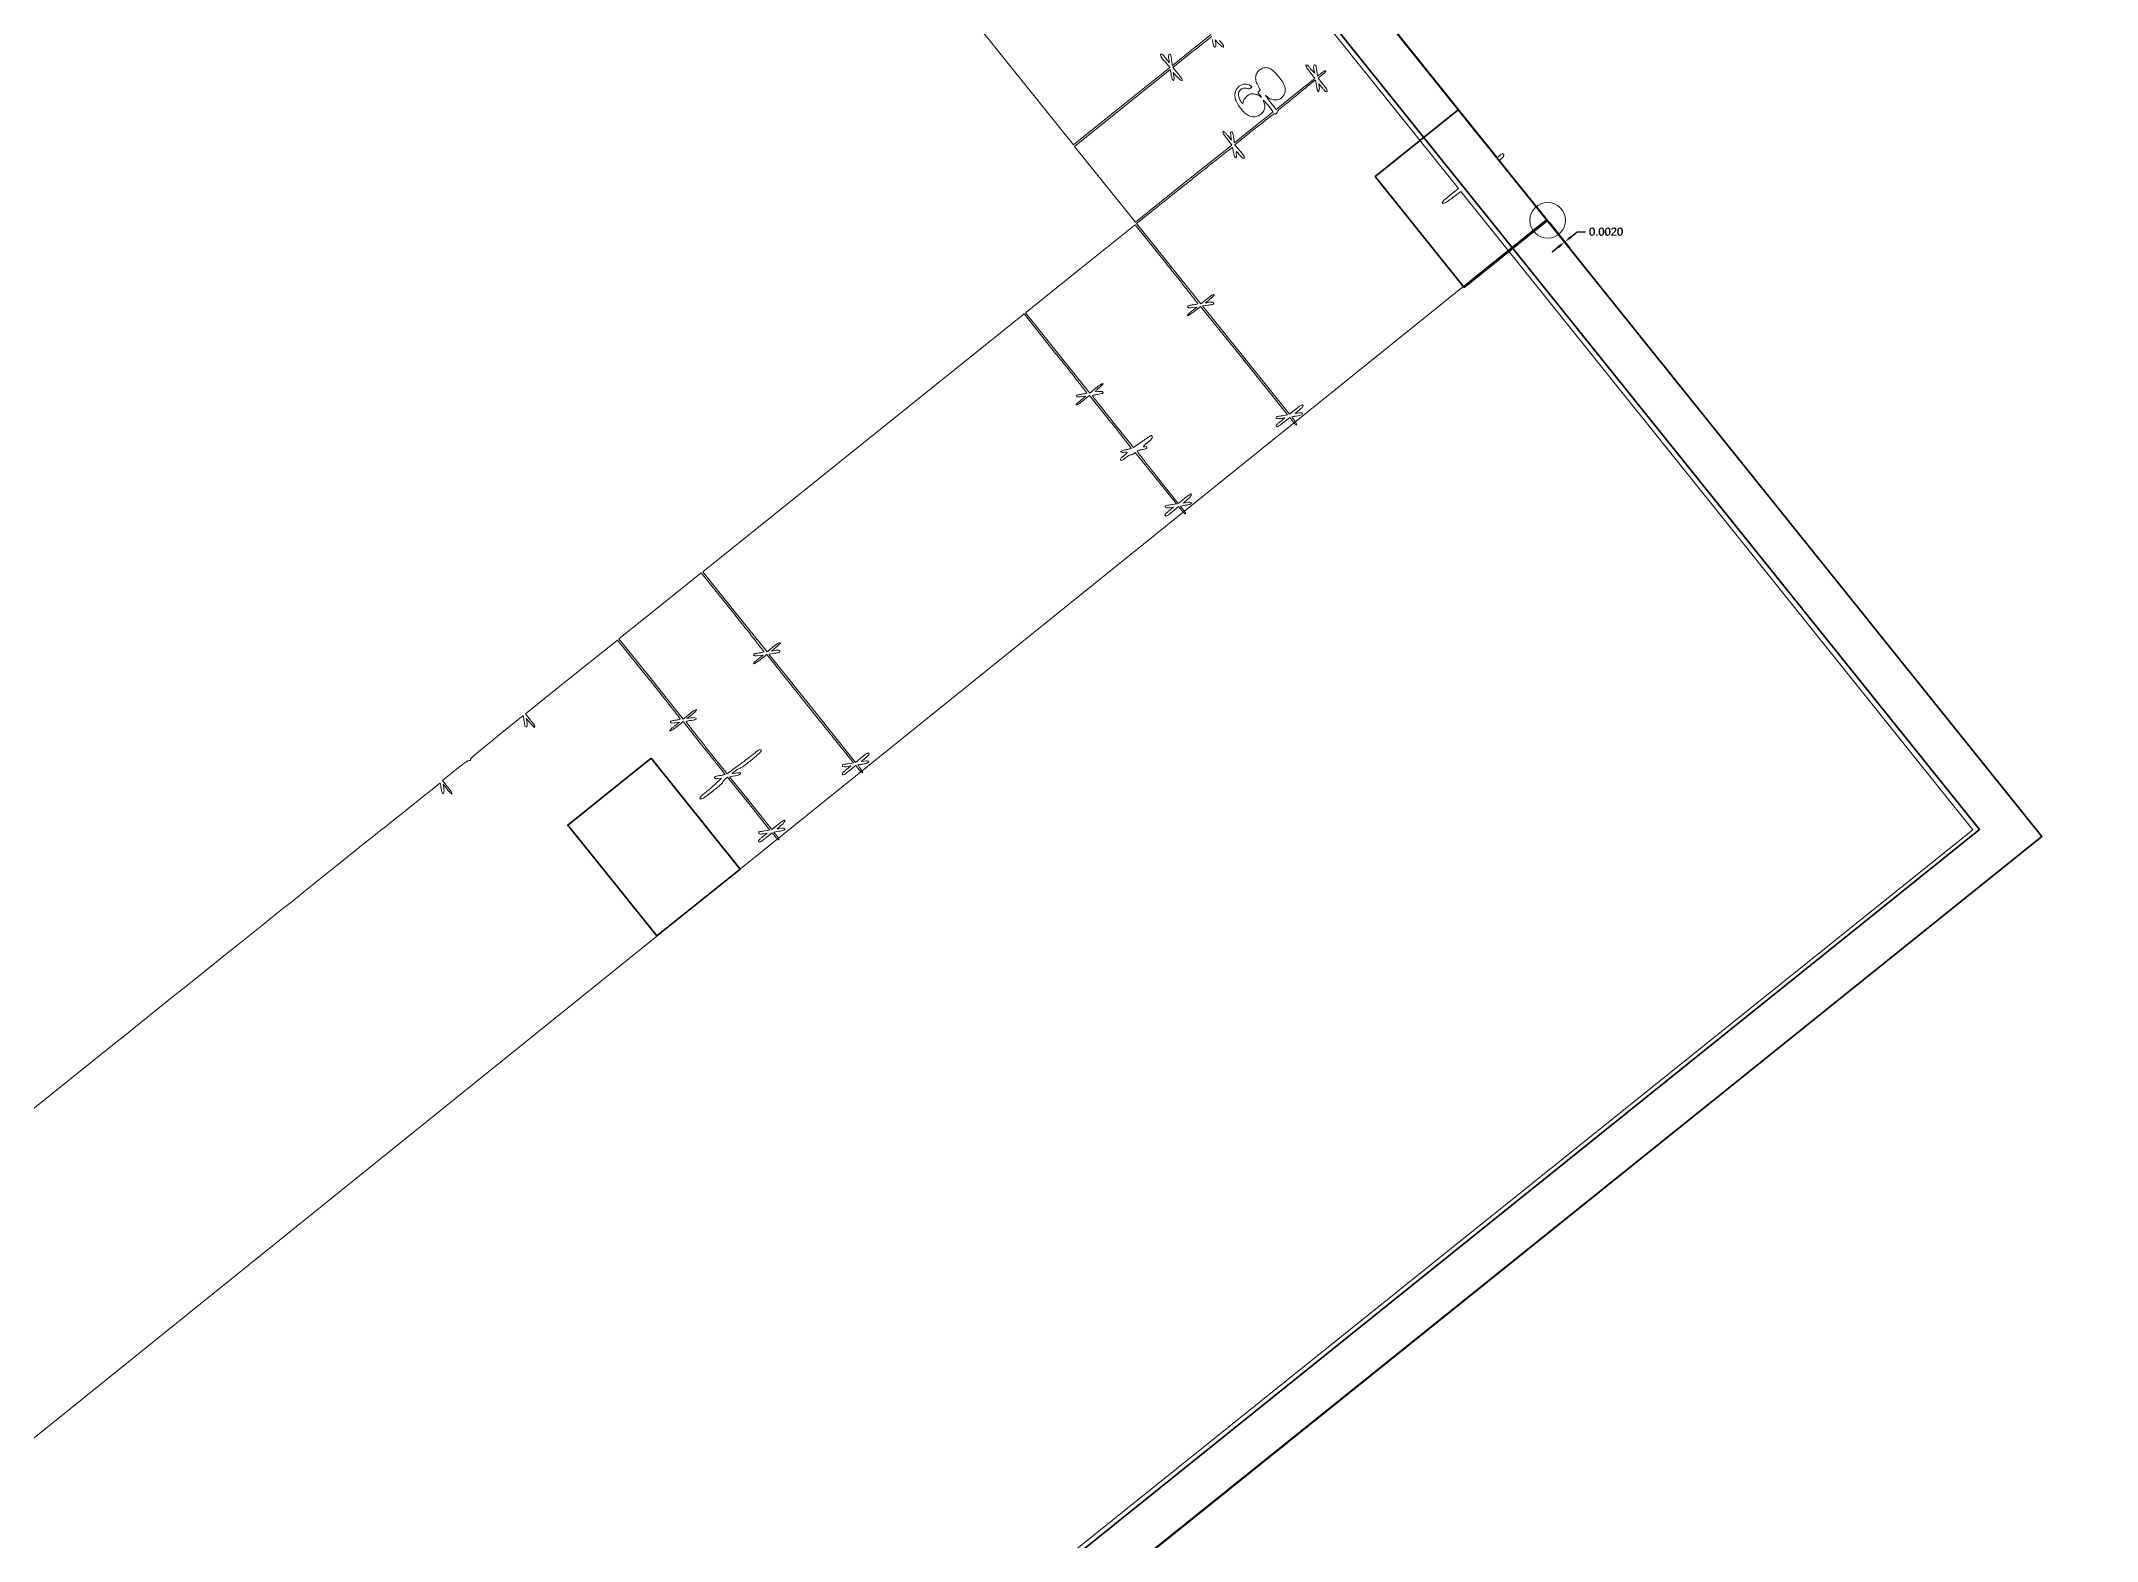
# Model space of a CAD drawing. Header units: metres. Extents: x 7511766 to 7511973, y 4692310 to 4692411.
# Drawn here: x 7511961.69 to 7511973.25, y 4692352.2 to 4692360.63 of the extents above; entities that cross this region are included whole.
import ezdxf

# ---------------------------------------------------------------- set-up
doc = ezdxf.new("R2010")
doc.units = ezdxf.units.M
doc.header["$PDMODE"] = 32
doc.header["$PDSIZE"] = 0.2
doc.layers.get('0').update_dxf_attribs({"lineweight": 0})
doc.layers.get('Defpoints').update_dxf_attribs({"lineweight": 0})
for name, color, linetype, lineweight in [('A - objekti 1 gjendja faktike_Pen_No__1', 7, 'Continuous', 0), ('ll-cde-shtyllat', 7, 'Continuous', 0), ('Matjet_04.12.2019', 1, 'Continuous', 0), ('shytllat', 5, 'Continuous', 0)]:
    doc.layers.add(name, color=color, linetype=linetype, lineweight=lineweight)
doc.layers.add('A - objekti 1 gjendja faktike_Pen_No__8', color=7, linetype='Continuous', lineweight=0, true_color=0xa80f02)
doc.layers.get('0').freeze()
doc.styles.add('GENERATED_STYLE_1', font='arial.ttf')
doc.styles.get("Standard").update_dxf_attribs({"font": 'arial.ttf'})
doc.dimstyles.get("Standard").update_dxf_attribs({"dimtxt": 0.18, "dimasz": 0.18, "dimexe": 0.18, "dimexo": 0.0625, "dimgap": 0.09, "dimtad": 0, "dimtih": 1, "dimtoh": 1, "dimdec": 4, "dimzin": 0, "dimdsep": 46, "dimtxsty": 'Standard', "dimcen": 0.09, "dimadec": 0, "dimazin": 0, "dimtfac": 1, "dimtdec": 4, "dimtofl": 0, "dimtmove": 0, "dimatfit": 3, "dimfxl": 1, "dimtolj": 1, "dimtzin": 0, "dimarcsym": 0})

# ---------------------------------------------------------------- blocks, each defined once
blk = doc.blocks.new('*D86')
at = {"layer": 'Defpoints', "color": 0, "transparency": 16777216}
for p in [(7511970.161, 4692359.622), (7511970.162, 4692359.624), (7511970.259, 4692359.503)]:
    blk.add_point(p, dxfattribs=at)
at = {"layer": 'Matjet_04.12.2019', "color": 0, "lineweight": -2, "transparency": 16777216}
for p, q in [((7511970.171, 4692359.61), (7511970.286, 4692359.467)), ((7511970.172, 4692359.611), (7511970.287, 4692359.468)), ((7511970.294, 4692359.531), (7511970.329, 4692359.559)), ((7511970.329, 4692359.559), (7511970.374, 4692359.559)), ((7511970.223, 4692359.474), (7511970.188, 4692359.445))]:
    blk.add_line(p, q, dxfattribs=at)
at = {"layer": 'Matjet_04.12.2019', "color": 0, "transparency": 16777216}
for points in [[(7511970.218, 4692359.479), (7511970.227, 4692359.468), (7511970.258, 4692359.502)], [(7511970.29, 4692359.537), (7511970.299, 4692359.525), (7511970.259, 4692359.503)]]:
    blk.add_solid(points, dxfattribs=at)
at = {"layer": 'Matjet_04.12.2019', "color": 0, "transparency": 16777216, "insert": (7511970.49, 4692359.559), "char_height": 0.045, "attachment_point": 5}
blk.add_mtext('\\A1;0.0020', dxfattribs=at)
blk = doc.blocks.new('A$C51214811')
for points in [[(443.31, 173.75, -0.000001), (443.33, 190.23, -0.415883)], [(500.56, 224.61), (500.56, 263.99, -0.000151), (500.57, 279.09, -0.000252), (500.58, 291.8, -0.000003), (500.6, 303.34, -0.41574), (500.63, 303.37, -0.111035), (500.67, 303.36, -0.00754), (500.77, 303.31, -0.010506), (500.89, 303.24, -0.007675), (501.03, 303.16, 0.013093), (501.17, 303.08, 0.015532), (501.3, 303.01, 0.014424), (501.42, 302.96, 0.08935), (501.48, 302.95, 0.300243), (501.55, 302.99, 0.270054), (501.54, 303.08, 0.076762), (501.41, 303.21, 0.029789), (501.19, 303.35), (500.86, 303.54), (501.47, 303.54, 0.012089), (501.71, 303.54, 0.022171), (501.91, 303.56, 0.019132), (502.06, 303.59, 0.352327), (502.09, 303.62, 0.365646), (502.06, 303.66, 0.014491), (501.87, 303.69, 0.018502), (501.63, 303.7, 0.009164), (501.32, 303.71), (500.56, 303.71), (500.56, 305.21, -0.003861), (500.57, 305.92, -0.011908), (500.59, 306.39, -0.011288), (500.61, 306.72, -0.17093), (500.66, 306.82, 0.049631), (500.71, 306.88, 0.147822), (500.72, 306.92, 0.147822), (500.71, 306.97, 0.049631), (500.66, 307.03, -0.186688), (500.61, 307.15, -0.003991), (500.58, 307.8, -0.00622), (500.57, 308.75, -0.001575), (500.56, 310.28), (500.56, 313.43), (500.99, 313.18, 0.009298), (501.3, 313.01, 0.065443), (501.46, 312.95, 0.236264), (501.54, 312.96, 0.222811), (501.58, 313.04, 0.180386), (501.56, 313.1, 0.035725), (501.48, 313.17, 0.033672), (501.38, 313.25, 0.025766), (501.26, 313.32), (500.94, 313.48), (501.51, 313.51, 0.011581), (502.04, 313.54, 0.639683), (502.07, 313.61, 0.186785), (501.91, 313.68, 0.009128), (501.32, 313.69), (500.56, 313.69), (500.56, 319.23), (500.56, 324.77), (505.3, 324.77, -0.001255), (507.12, 324.77, -0.002093), (508.65, 324.76, -0.000177), (510.01, 324.74, -0.412086), (510.04, 324.71, -0.111035), (510.03, 324.67, -0.00754), (509.98, 324.57, -0.010506), (509.91, 324.44, -0.007675), (509.83, 324.31, 0.013093), (509.75, 324.17, 0.015532), (509.68, 324.04, 0.014424), (509.63, 323.92, 0.08935), (509.62, 323.86, 0.300243), (509.66, 323.79, 0.270054), (509.74, 323.8, 0.076762), (509.87, 323.93, 0.029789), (510.01, 324.15), (510.2, 324.48), (510.21, 323.87, 0.012089), (510.21, 323.62, 0.022171), (510.23, 323.43, 0.019132), (510.26, 323.28, 0.352327), (510.29, 323.25, 0.365646), (510.33, 323.28, 0.014491), (510.35, 323.46, 0.018502), (510.37, 323.71, 0.009164), (510.38, 324.01), (510.38, 324.77), (513.55, 324.77, -0.000994), (514.76, 324.77, -0.001658), (515.79, 324.76, -0.000111), (516.71, 324.75, -0.410979), (516.72, 324.74, -0.118776), (516.72, 324.72, -0.002401), (516.66, 324.61, -0.005535), (516.59, 324.48, -0.003675), (516.51, 324.34, 0.011167), (516.43, 324.19, 0.013731), (516.36, 324.05, 0.012176), (516.31, 323.93, 0.090598), (516.3, 323.87, 0.183384), (516.33, 323.78, 0.339255), (516.39, 323.77, 0.108326), (516.49, 323.85, 0.030362), (516.61, 324.02), (516.78, 324.28), (516.83, 323.5, -0.004673), (516.86, 323.15, -0.003213), (516.87, 322.76, -0.003239), (516.89, 322.39, -0.00659), (516.89, 322.09, 0.006012), (516.89, 321.73, 0.05459), (516.92, 321.57, 0.182673), (516.96, 321.51, 0.20154), (517.04, 321.49, 0.250335), (517.12, 321.56, 0.067043), (517.17, 321.72, 0.025518), (517.19, 322.05, 0.002888), (517.21, 322.78, 0.005309), (517.21, 323.31, 0.011104), (517.2, 323.73, 0.007688), (517.18, 324.05, 0.178774), (517.15, 324.13, -0.106981), (517.11, 324.18, -0.031495), (517.08, 324.27, -0.030052), (517.07, 324.38, -0.028254), (517.06, 324.5), (517.06, 324.77), (520.24, 324.77), (523.42, 324.77), (523.16, 324.32, 0.004616), (522.96, 323.98, 0.066284), (522.91, 323.85, 0.315049), (522.94, 323.78, 0.147671), (523.02, 323.76, 0.168972), (523.08, 323.78, 0.03918), (523.16, 323.85, 0.036138), (523.24, 323.96, 0.0286), (523.31, 324.08), (523.48, 324.39), (523.49, 323.82, 0.009031), (523.49, 323.53, 0.045588), (523.51, 323.37, 0.104163), (523.55, 323.28, 0.236978), (523.62, 323.25, 0.273642), (523.68, 323.29, 0.084509), (523.72, 323.4, 0.035355), (523.74, 323.61, 0.005946), (523.74, 324.01), (523.74, 324.77), (524.21, 324.77, 0.017105), (524.39, 324.78, 0.027868), (524.54, 324.8, 0.026982), (524.65, 324.83, 0.332234), (524.67, 324.86, 0.324248), (524.65, 324.89, 0.030617), (524.55, 324.92, 0.03004), (524.41, 324.94, 0.018511), (524.24, 324.94), (523.81, 324.94), (524.03, 325.34, 0.011597), (524.12, 325.49, 0.014102), (524.19, 325.65, 0.012683), (524.24, 325.78, 0.089272), (524.25, 325.84, 0.18104), (524.22, 325.93, 0.365083), (524.15, 325.94, 0.111398), (524.04, 325.84, 0.034758), (523.93, 325.65), (523.78, 325.34), (523.74, 325.88, 0.01551), (523.72, 326.1, 0.028269), (523.68, 326.27, 0.030562), (523.64, 326.4, 0.222764), (523.59, 326.45, 0.394072), (523.54, 326.42, 0.061095), (523.51, 326.31, 0.029435), (523.49, 326.09, 0.006363), (523.49, 325.71), (523.49, 324.94), (520.32, 324.94), (517.14, 324.94), (517.4, 325.4, 0.013355), (517.51, 325.61, 0.038063), (517.57, 325.76, 0.059741), (517.59, 325.87, 0.278577), (517.57, 325.92, 0.031), (517.53, 325.94, 0.046666), (517.49, 325.95, 0.057974), (517.46, 325.95, 0.246146), (517.45, 325.95, 0.013628), (517.44, 325.92, 0.000456), (517.38, 325.84, 0.000865), (517.32, 325.74, 0.000603), (517.25, 325.62), (517.06, 325.32), (517.06, 325.75, -0.018821), (517.07, 325.92, -0.02325), (517.09, 326.08, -0.022534), (517.11, 326.21, -0.133372), (517.15, 326.27, 0.177988), (517.18, 326.35, 0.008071), (517.2, 326.66, 0.011438), (517.21, 327.06, 0.00553), (517.21, 327.57, 0.003025), (517.19, 328.28, 0.026328), (517.17, 328.59, 0.069229), (517.12, 328.75, 0.246842), (517.04, 328.82, 0.258911), (516.96, 328.79, 0.144274), (516.91, 328.7, 0.039527), (516.89, 328.49, 0.003859), (516.89, 327.97, -0.004677), (516.89, 327.56, -0.002313), (516.87, 327.04, -0.002295), (516.86, 326.5, -0.003357), (516.83, 326.02), (516.78, 324.94), (513.66, 324.94, -0.001907), (512.47, 324.95, -0.003181), (511.46, 324.96, -0.000408), (510.57, 324.98, -0.409782), (510.55, 325.01, -0.111035), (510.55, 325.05, -0.00754), (510.61, 325.15, -0.010506), (510.67, 325.27, -0.007675), (510.75, 325.41, 0.013093), (510.83, 325.55, 0.015532), (510.9, 325.68, 0.014424), (510.95, 325.8, 0.08935), (510.97, 325.86, 0.300243), (510.92, 325.93, 0.270054), (510.84, 325.92, 0.076762), (510.71, 325.79, 0.029789), (510.57, 325.57), (510.38, 325.24), (510.38, 325.85, 0.012089), (510.37, 326.1, 0.022171), (510.35, 326.29, 0.019132), (510.33, 326.44, 0.352327), (510.29, 326.47, 0.365646), (510.26, 326.44, 0.014491), (510.23, 326.25, 0.018502), (510.21, 326.01, 0.009164), (510.21, 325.71), (510.21, 324.94), (505.38, 324.94), (500.56, 324.94), (500.56, 329.89), (500.56, 334.84), (505.3, 334.84, -0.001255), (507.12, 334.84, -0.002095), (508.65, 334.82, -0.000177), (510.01, 334.8, -0.422286), (510.03, 334.78, -0.10382), (510.02, 334.74, -0.007062), (509.97, 334.63, -0.009869), (509.9, 334.51, -0.007234), (509.82, 334.38, 0.012708), (509.74, 334.24, 0.015414), (509.68, 334.11, 0.01405), (509.63, 333.99, 0.095102), (509.61, 333.93, 0.218217), (509.65, 333.85, 0.339983), (509.72, 333.85, 0.086405), (509.84, 333.96, 0.02268), (509.99, 334.19), (510.21, 334.55), (510.21, 333.93, 0.012065), (510.21, 333.69, 0.0222), (510.23, 333.49, 0.01921), (510.26, 333.35, 0.352506), (510.29, 333.32, 0.365646), (510.33, 333.35, 0.014491), (510.35, 333.53, 0.018502), (510.37, 333.77, 0.009164), (510.38, 334.08), (510.38, 334.84), (516.9, 334.84), (523.42, 334.84), (523.16, 334.39, 0.004639), (522.97, 334.05, 0.060119), (522.91, 333.92, 0.289671), (522.93, 333.85, 0.17782), (523.01, 333.83, 0.174943), (523.06, 333.85, 0.032609), (523.14, 333.92, 0.031428), (523.22, 334.02, 0.024173), (523.3, 334.14), (523.48, 334.46), (523.49, 333.89, 0.008975), (523.49, 333.6, 0.045684), (523.51, 333.44, 0.104993), (523.55, 333.35, 0.2369), (523.62, 333.32, 0.273642), (523.68, 333.36, 0.084509), (523.72, 333.47, 0.035355), (523.74, 333.68, 0.005946), (523.74, 334.08), (523.74, 334.84), (524.21, 334.84, 0.017105), (524.39, 334.85, 0.027868), (524.54, 334.87, 0.026982), (524.65, 334.89, 0.332234), (524.67, 334.93, 0.322437), (524.65, 334.96, 0.031449), (524.55, 334.99, 0.03053), (524.41, 335, 0.01883), (524.25, 335.01, -0.009755), (524.09, 335.01, -0.016147), (523.95, 335.02, -0.010011), (523.84, 335.04, -0.37274), (523.83, 335.06, -0.123338), (523.83, 335.08, -0.004527), (523.89, 335.18, -0.008014), (523.96, 335.3, -0.005516), (524.04, 335.43, 0.025038), (524.17, 335.67, 0.062172), (524.24, 335.86, 0.131175), (524.23, 335.98, 0.326866), (524.17, 336.03, 0.190299), (524.13, 336.01, 0.029092), (524.07, 335.95, 0.029066), (524, 335.86, 0.021498), (523.94, 335.75), (523.78, 335.48), (523.76, 336.01, 0.011248), (523.74, 336.26, 0.045136), (523.71, 336.42, 0.089857), (523.67, 336.5, 0.239244), (523.61, 336.53, 0.284034), (523.55, 336.5, 0.076103), (523.51, 336.38, 0.033861), (523.49, 336.17, 0.006149), (523.49, 335.77), (523.49, 335.01), (516.98, 335.01), (510.46, 335.01), (510.72, 335.44, 0.009298), (510.89, 335.75, 0.065443), (510.95, 335.91, 0.236264), (510.93, 335.99, 0.222811), (510.86, 336.03, 0.180386), (510.8, 336.01, 0.035725), (510.73, 335.93, 0.033672), (510.65, 335.83, 0.025766), (510.58, 335.71), (510.42, 335.39), (510.39, 335.96, 0.011581), (510.36, 336.49, 0.639683), (510.29, 336.52, 0.186785), (510.22, 336.36, 0.009128), (510.21, 335.77), (510.21, 335.01), (505.38, 335.01), (500.56, 335.01), (500.56, 354.34), (500.56, 373.67), (505.3, 373.67, -0.001255), (507.12, 373.67, -0.002093), (508.65, 373.65, -0.000177), (510.01, 373.64, -0.412086), (510.04, 373.61, -0.111035), (510.03, 373.57, -0.00754), (509.98, 373.47, -0.010506), (509.91, 373.34, -0.007675), (509.83, 373.21, 0.013093), (509.75, 373.07, 0.015532), (509.68, 372.94, 0.014424), (509.63, 372.82, 0.08935), (509.62, 372.76, 0.300243), (509.66, 372.69, 0.270054), (509.74, 372.7, 0.076762), (509.87, 372.83, 0.029789), (510.01, 373.05), (510.2, 373.38), (510.21, 372.76, 0.012089), (510.21, 372.52, 0.022171), (510.23, 372.33, 0.019132), (510.26, 372.18, 0.352327), (510.29, 372.15, 0.365646), (510.33, 372.18, 0.014491), (510.35, 372.36, 0.018502), (510.37, 372.6, 0.009164), (510.38, 372.91), (510.38, 373.67), (513.56, 373.67, -0.001871), (514.77, 373.67, -0.003165), (515.79, 373.65, -0.000447), (516.69, 373.64, -0.543881), (516.7, 373.61, -0.005811), (516.68, 373.57, -0.000383), (516.62, 373.45, -0.000554), (516.55, 373.3, -0.000414), (516.47, 373.15, 0.018282), (516.4, 372.99, 0.027125), (516.35, 372.84, 0.025584), (516.32, 372.73, 0.248378), (516.33, 372.68, 0.275435), (516.38, 372.67, 0.127251), (516.45, 372.71, 0.04344), (516.54, 372.82, 0.006451), (516.69, 373.05, -0.140256), (516.74, 373.1, -0.462508), (516.78, 373.08, -0.061481), (516.79, 372.97, -0.005245), (516.8, 372.68, 0.010172), (516.81, 372.41, 0.04862), (516.83, 372.26, 0.108379), (516.87, 372.18, 0.22744), (516.93, 372.15, 0.220808), (516.99, 372.18, 0.114041), (517.03, 372.26, 0.0511), (517.05, 372.4, 0.010773), (517.06, 372.65, -0.015685), (517.07, 372.85, -0.022144), (517.08, 373.02, -0.019282), (517.11, 373.16, -0.199798), (517.14, 373.21, 0.130646), (517.18, 373.24, 0.045439), (517.2, 373.31, 0.041396), (517.22, 373.38, 0.037634), (517.23, 373.47), (517.23, 373.67), (520.32, 373.67), (523.42, 373.67), (523.16, 373.22, 0.004616), (522.96, 372.87, 0.066284), (522.91, 372.74, 0.315049), (522.94, 372.68, 0.147671), (523.02, 372.66, 0.168972), (523.08, 372.68, 0.03918), (523.16, 372.75, 0.036138), (523.24, 372.85, 0.0286), (523.31, 372.98), (523.48, 373.29), (523.49, 372.72, 0.009031), (523.49, 372.43, 0.045588), (523.51, 372.27, 0.104163), (523.55, 372.18, 0.236978), (523.62, 372.15, 0.273642), (523.68, 372.19, 0.084509), (523.72, 372.3, 0.035355), (523.74, 372.51, 0.005946), (523.74, 372.91), (523.74, 373.67), (524.21, 373.67, 0.017105), (524.39, 373.68, 0.027868), (524.54, 373.7, 0.026982), (524.65, 373.72, 0.332234), (524.67, 373.76, 0.324248), (524.65, 373.79, 0.030617), (524.55, 373.82, 0.03004), (524.41, 373.84, 0.018511), (524.24, 373.84), (523.81, 373.84), (524.03, 374.23, 0.011597), (524.12, 374.39, 0.014102), (524.19, 374.54, 0.012683), (524.24, 374.67, 0.089272), (524.25, 374.74, 0.18104), (524.22, 374.83, 0.365083), (524.15, 374.84, 0.111398), (524.04, 374.74, 0.034758), (523.93, 374.55), (523.78, 374.24), (523.74, 374.77, 0.01551), (523.72, 374.99, 0.028269), (523.68, 375.17, 0.030562), (523.64, 375.3, 0.222764), (523.59, 375.34, 0.394072), (523.54, 375.32, 0.061095), (523.51, 375.2, 0.029435), (523.49, 374.99, 0.006363), (523.49, 374.61), (523.49, 373.84), (520.36, 373.84, -0.002197), (519.15, 373.85, -0.003708), (518.14, 373.86, -0.000557), (517.26, 373.89, -0.406663), (517.23, 373.92, -0.102388), (517.24, 373.96, -0.007547), (517.29, 374.08, -0.010249), (517.36, 374.22, -0.007586), (517.44, 374.37, 0.015736), (517.53, 374.55, 0.044783), (517.58, 374.68, 0.074214), (517.59, 374.77, 0.252312), (517.56, 374.82, 0.051187), (517.5, 374.85, 0.248477), (517.46, 374.84, 0.103338), (517.42, 374.8, 0.00609), (517.33, 374.65, -0.23757), (517.28, 374.62, -0.394581), (517.25, 374.64, -0.043418), (517.24, 374.79, -0.004616), (517.23, 375.14, 0.008482), (517.22, 375.47, 0.036996), (517.2, 375.67, 0.069547), (517.16, 375.79, 0.187371), (517.1, 375.84, 0.038845), (517.04, 375.86, 0.045901), (516.99, 375.87, 0.051984), (516.95, 375.86, 0.152485), (516.92, 375.85, 0.172952), (516.9, 375.81, 0.002359), (516.88, 375.53, 0.006342), (516.85, 375.2, 0.004089), (516.83, 374.82), (516.78, 373.84), (513.66, 373.84, -0.001532), (512.47, 373.85, -0.002556), (511.46, 373.86, -0.000263), (510.57, 373.87, -0.409125), (510.55, 373.89, -0.112389), (510.55, 373.93, -0.003975), (510.61, 374.05, -0.007185), (510.69, 374.19, -0.004948), (510.78, 374.35, 0.023312), (510.98, 374.75, 0.512959), (510.92, 374.85, 0.260592), (510.76, 374.78, 0.019352), (510.49, 374.38, -0.16362), (510.44, 374.34, -0.444968), (510.4, 374.36, -0.055603), (510.39, 374.48, -0.004947), (510.38, 374.79, 0.013429), (510.37, 375.02, 0.023296), (510.35, 375.2, 0.020304), (510.33, 375.34, 0.34644), (510.29, 375.37, 0.365646), (510.26, 375.34, 0.014491), (510.23, 375.15, 0.018502), (510.21, 374.91, 0.009164), (510.21, 374.6), (510.21, 373.84), (505.38, 373.84), (500.56, 373.84), (500.56, 380.44), (500.56, 387.04), (505.3, 387.04, -0.001255), (507.12, 387.04, -0.002095), (508.65, 387.02, -0.000177), (510.01, 387, -0.422286), (510.03, 386.98, -0.10382), (510.02, 386.94, -0.007062), (509.97, 386.83, -0.009869), (509.9, 386.71, -0.007234), (509.82, 386.57, 0.012708), (509.74, 386.44, 0.015414), (509.68, 386.3, 0.01405), (509.63, 386.19, 0.095102), (509.61, 386.13, 0.218217), (509.65, 386.05, 0.339983), (509.72, 386.05, 0.086405), (509.84, 386.16, 0.02268), (509.99, 386.38), (510.21, 386.74), (510.21, 386.13, 0.012065), (510.21, 385.89, 0.0222), (510.23, 385.69, 0.01921), (510.26, 385.55, 0.352506), (510.29, 385.52, 0.365646), (510.33, 385.55, 0.014491), (510.35, 385.73, 0.018502), (510.37, 385.97, 0.009164), (510.38, 386.28), (510.38, 387.04), (516.9, 387.04), (523.42, 387.04), (523.16, 386.59, 0.004639), (522.97, 386.25, 0.060119), (522.91, 386.11, 0.289671), (522.93, 386.05, 0.17782), (523.01, 386.02, 0.174943), (523.06, 386.04, 0.032609), (523.14, 386.12, 0.031428), (523.22, 386.22, 0.024173), (523.3, 386.34), (523.48, 386.66), (523.49, 386.09, 0.008975), (523.49, 385.8, 0.045684), (523.51, 385.63, 0.104993), (523.55, 385.55, 0.2369), (523.62, 385.52, 0.273642), (523.68, 385.56, 0.084509), (523.72, 385.67, 0.035355), (523.74, 385.88, 0.005946), (523.74, 386.28), (523.74, 387.04), (524.21, 387.04, 0.017105), (524.39, 387.05, 0.027868), (524.54, 387.06, 0.026982), (524.65, 387.09, 0.332234), (524.67, 387.12, 0.322437), (524.65, 387.16, 0.031449), (524.55, 387.18, 0.03053), (524.41, 387.2, 0.01883), (524.25, 387.21, -0.009755), (524.09, 387.21, -0.016147), (523.95, 387.22, -0.010011), (523.84, 387.24, -0.37274), (523.83, 387.25, -0.123338), (523.83, 387.28, -0.004527), (523.89, 387.38, -0.008014), (523.96, 387.5, -0.005516), (524.04, 387.63, 0.025038), (524.17, 387.87, 0.062172), (524.24, 388.06, 0.131175), (524.23, 388.18, 0.326866), (524.17, 388.22, 0.190299), (524.13, 388.21, 0.029092), (524.07, 388.14, 0.029066), (524, 388.05, 0.021498), (523.94, 387.95), (523.78, 387.67), (523.76, 388.2, 0.011248), (523.74, 388.46, 0.045136), (523.71, 388.62, 0.089857), (523.67, 388.7, 0.239244), (523.61, 388.73, 0.284034), (523.55, 388.69, 0.076103), (523.51, 388.58, 0.033861), (523.49, 388.37, 0.006149), (523.49, 387.97), (523.49, 387.21), (516.98, 387.21), (510.46, 387.21), (510.72, 387.64, 0.009298), (510.89, 387.95, 0.065443), (510.95, 388.11, 0.236264), (510.93, 388.19, 0.222811), (510.86, 388.22, 0.180386), (510.8, 388.2, 0.035725), (510.73, 388.13, 0.033672), (510.65, 388.03, 0.025766), (510.58, 387.91), (510.42, 387.59), (510.39, 388.16, 0.011581), (510.36, 388.69, 0.639683), (510.29, 388.72, 0.186785), (510.22, 388.56, 0.009128), (510.21, 387.97), (510.21, 387.21), (505.38, 387.21), (500.56, 387.21), (500.56, 392.97, -0.001032), (500.57, 395.18, -0.001736), (500.58, 397.03, -0.000135), (500.6, 398.68, -0.547229), (500.63, 398.7, -0.005811), (500.67, 398.68, -0.000383), (500.79, 398.62, -0.000554), (500.93, 398.54, -0.000414), (501.09, 398.46, 0.018282), (501.25, 398.39, 0.027125), (501.39, 398.34, 0.025584), (501.51, 398.31, 0.248378), (501.55, 398.33, 0.275435), (501.57, 398.38, 0.127251), (501.53, 398.44, 0.04344), (501.42, 398.53, 0.006451), (501.18, 398.69, -0.140256), (501.14, 398.74, -0.462508), (501.16, 398.77, -0.061481), (501.27, 398.79, -0.005245), (501.56, 398.79, 0.010172), (501.82, 398.8, 0.04862), (501.97, 398.82, 0.108379), (502.06, 398.86, 0.22744), (502.09, 398.93, 0.273642), (502.05, 398.99, 0.084509), (501.94, 399.03, 0.035355), (501.73, 399.05, 0.005946), (501.32, 399.05), (500.56, 399.05), (500.56, 401.42, -0.001965), (500.57, 402.6, -0.009043), (500.58, 403.28, -0.007101), (500.61, 403.74, -0.295938), (500.67, 403.82, 0.099419), (500.71, 403.84, 0.209739), (500.73, 403.88, 0.112809), (500.72, 403.94, 0.021008), (500.67, 404.03, -0.13036), (500.58, 404.33, -0.001442), (500.56, 406.44, -0.00074), (500.54, 408.61, -0.428255), (500.63, 408.7, -0.10382), (500.67, 408.68, -0.007062), (500.77, 408.63, -0.009869), (500.89, 408.56, -0.007234), (501.03, 408.48, 0.028609), (501.38, 408.29, 0.215036), (501.57, 408.29, 0.550574), (501.59, 408.39, 0.037328), (501.3, 408.6), (501.03, 408.78), (501.56, 408.78, 0.010038), (501.82, 408.79, 0.04885), (501.98, 408.81, 0.11021), (502.06, 408.85, 0.227201), (502.09, 408.91, 0.273642), (502.05, 408.97, 0.084509), (501.94, 409.01, 0.035355), (501.73, 409.03, 0.005946), (501.32, 409.04), (500.56, 409.04), (500.56, 409.54, 0.015416), (500.56, 409.74, 0.025878), (500.54, 409.9, 0.024068), (500.51, 410.03, 0.339565), (500.48, 410.05, 0.33177), (500.44, 410.03, 0.027191), (500.42, 409.92, 0.027994), (500.4, 409.77, 0.017186), (500.39, 409.59), (500.39, 409.13), (499.97, 409.38, 0.009298), (499.66, 409.55, 0.065443), (499.5, 409.61, 0.236264), (499.41, 409.59, 0.222811), (499.38, 409.52, 0.180386), (499.4, 409.46, 0.035725), (499.47, 409.39, 0.033672), (499.57, 409.31, 0.025766), (499.7, 409.24), (500.01, 409.08), (499.44, 409.05, 0.010182), (499.17, 409.04, 0.036329), (499, 409.01, 0.069509), (498.91, 408.97, 0.360342), (498.89, 408.93, 0.251947), (498.94, 408.88, 0.025187), (499.11, 408.84, 0.023026), (499.34, 408.82, 0.009412), (499.66, 408.8), (500.39, 408.78), (500.39, 406.45), (500.39, 404.13), (499.48, 404.14, -0.003863), (499.15, 404.15, -0.008818), (498.89, 404.16, -0.015787), (498.74, 404.17, -0.845943), (498.74, 404.18, 0.000047), (498.82, 404.2, 0.000026), (498.92, 404.22, 0.000026), (499.01, 404.24, 0.000041), (499.1, 404.26, 0.091613), (499.33, 404.36, 0.052603), (499.57, 404.55, 0.05283), (499.76, 404.78, 0.097715), (499.85, 405.01, 0.045977), (499.86, 405.14, 0.033525), (499.85, 405.3, 0.032288), (499.82, 405.45, 0.033585), (499.77, 405.6, 0.104953), (499.57, 405.89, 0.093792), (499.25, 406.09, 0.067479), (498.8, 406.21, 0.027671), (498.17, 406.24, 0.033761), (497.45, 406.2, 0.092977), (496.97, 406.04, 0.132078), (496.68, 405.76, 0.106403), (496.53, 405.34, 0.110063), (496.58, 404.93, 0.114541), (496.79, 404.57, 0.099725), (497.17, 404.32, 0.066305), (497.67, 404.18, -0.011374), (497.91, 404.14, -0.089906), (498.01, 404.11, -0.216297), (498.05, 404.05, -0.11006), (498.05, 403.96, 0.079481), (498.04, 403.87, 0.243647), (498.07, 403.82, 0.118319), (498.15, 403.79, 0.014739), (498.33, 403.78), (498.66, 403.78), (498.39, 403.7, 0.05458), (498.27, 403.65, 0.028106), (498.13, 403.56, 0.027561), (498, 403.46, 0.037209), (497.9, 403.35, 0.029405), (497.78, 403.19, 0.074549), (497.72, 403.06, 0.072535), (497.7, 402.92, 0.026727), (497.71, 402.71, 0.031012), (497.74, 402.56, 0.027174), (497.78, 402.4, 0.028137), (497.84, 402.27, 0.069644), (497.9, 402.18, -0.010125), (497.99, 402.07, -0.29066), (498, 402.04, -0.281034), (497.97, 402.02, -0.009632), (497.82, 402.01, -0.06538), (497.55, 402.05, -0.050678), (497.27, 402.16, -0.053033), (497.04, 402.3, -0.117448), (496.91, 402.47, -0.088801), (496.86, 402.69, -0.091593), (496.88, 402.91, -0.097345), (496.98, 403.09, -0.116273), (497.14, 403.22, 0.05591), (497.23, 403.27, 0.077484), (497.29, 403.34, 0.081855), (497.33, 403.42, 0.071083), (497.35, 403.51, 0.033646), (497.34, 403.62, 0.197222), (497.31, 403.67, 0.203472), (497.26, 403.68, 0.035991), (497.16, 403.66, 0.166211), (496.71, 403.34, 0.151956), (496.53, 402.8, 0.141227), (496.68, 402.23, 0.139974), (497.12, 401.82, 0.068762), (497.5, 401.69, 0.030667), (498.02, 401.61, 0.030666), (498.56, 401.61, 0.056497), (499, 401.68, 0.094072), (499.44, 401.89, 0.109169), (499.74, 402.25, 0.113488), (499.85, 402.68, 0.108278), (499.77, 403.14, 0.05925), (499.65, 403.35, 0.074902), (499.5, 403.5, 0.065918), (499.29, 403.62, 0.034802), (499, 403.71, -0.498771), (498.99, 403.74, -0.237394), (499.02, 403.76, -0.022974), (499.22, 403.78, -0.00486), (499.57, 403.78), (500.39, 403.79), (500.39, 401.46), (500.39, 399.14), (499.94, 399.39, 0.013355), (499.73, 399.5, 0.038063), (499.58, 399.57, 0.059741), (499.47, 399.59, 0.278577), (499.42, 399.56, 0.031), (499.4, 399.52, 0.046666), (499.39, 399.49, 0.057974), (499.38, 399.46, 0.246146), (499.39, 399.44, 0.013628), (499.41, 399.43, 0.000456), (499.5, 399.38, 0.000865), (499.6, 399.31, 0.000603), (499.72, 399.24), (500.01, 399.06), (499.43, 399.05, 0.009062), (499.16, 399.05, 0.039053), (498.99, 399.03, 0.088868), (498.91, 399, 0.348476), (498.89, 398.95, 0.245891), (498.94, 398.9, 0.029679), (499.1, 398.86, 0.024548), (499.33, 398.83, 0.009086), (499.66, 398.82), (500.39, 398.79), (500.39, 393), (500.39, 387.21), (495.82, 387.21), (491.26, 387.21), (491.26, 392.97), (491.26, 398.73), (491.65, 398.51, 0.011597), (491.81, 398.43, 0.014102), (491.96, 398.36, 0.012683), (492.09, 398.3, 0.089272), (492.16, 398.29, 0.18104), (492.25, 398.33, 0.365083), (492.26, 398.4, 0.111398), (492.15, 398.5, 0.034758), (491.96, 398.61), (491.65, 398.76), (492.19, 398.8, 0.01551), (492.41, 398.82, 0.028269), (492.59, 398.86, 0.030562), (492.71, 398.9, 0.222764), (492.76, 398.95, 0.394072), (492.73, 399, 0.061095), (492.62, 399.03, 0.029435), (492.4, 399.05, 0.006363), (492.02, 399.05), (491.26, 399.05), (491.26, 401.38, -0.001771), (491.26, 402.27, -0.002954), (491.27, 403.02, -0.000352), (491.28, 403.69, -0.408278)], [(491.55, 403.58, -0.005516), (491.68, 403.49, 0.025038), (491.92, 403.36, 0.062172), (492.11, 403.29, 0.131175), (492.22, 403.3, 0.326866), (492.27, 403.37, 0.190299), (492.26, 403.41, 0.029092), (492.19, 403.47, 0.029066), (492.1, 403.53, 0.021498), (492, 403.6), (491.72, 403.75), (492.22, 403.79, 0.017263), (492.43, 403.82, 0.029087), (492.59, 403.85, 0.030909), (492.72, 403.89, 0.218326), (492.76, 403.94, 0.394038), (492.73, 403.99, 0.06108), (492.62, 404.02, 0.029434), (492.4, 404.04, 0.006363), (492.02, 404.04)], [(491.09, 403.79), (491.09, 401.46), (491.09, 399.13), (490.63, 399.39, 0.004639), (490.29, 399.57, 0.060119), (490.16, 399.63, 0.289671), (490.1, 399.61, 0.17782), (490.07, 399.54, 0.174943), (490.09, 399.48, 0.032609), (490.17, 399.4, 0.031428), (490.27, 399.32, 0.024173), (490.39, 399.24), (490.71, 399.06), (490.14, 399.06, 0.008975), (489.84, 399.05, 0.045684), (489.68, 399.03, 0.104993), (489.6, 398.99, 0.2369), (489.56, 398.93, 0.273642), (489.6, 398.86, 0.084509), (489.71, 398.82, 0.035355), (489.92, 398.8, 0.005946), (490.33, 398.8), (491.09, 398.8), (491.09, 393), (491.09, 387.21), (467.19, 387.21)], [(490.52, 412.84), (503.71, 412.84), (516.89, 412.84), (516.89, 411.82, 0.00316), (516.89, 411.21, 0.033853), (516.91, 410.97, 0.124338), (516.96, 410.86, 0.286837), (517.04, 410.83, 0.225405), (517.12, 410.89, 0.082163), (517.16, 411.02, 0.031659), (517.19, 411.28, 0.004033), (517.21, 411.85), (517.23, 412.84), (555.64, 412.84), (594.05, 412.84), (594.05, 254.3), (594.05, 95.76)], [(598.61, 95.76), (598.59, 256.64), (598.57, 417.51), (557.91, 417.5), (517.24, 417.49), (517.21, 417.81, 0.026954), (517.19, 417.96, 0.068539), (517.16, 418.06, 0.101462), (517.11, 418.12, 0.129485), (517.04, 418.16, 0.121912), (516.96, 418.15, 0.211929), (516.92, 418.11, 0.094469), (516.9, 418.02, 0.015182), (516.89, 417.84), (516.89, 417.5), (463.72, 417.5)], [(98.06, 90.5, -0.000001), (113.4, 90.48, -0.426088)], [(102.62, 138.06, -0.000001), (113.4, 138.04, -0.0589)], [(312.55, 88.27, 0.000001), (312.54, 92.14, 0.000001), (312.53, 96.71)]]:
    blk.add_lwpolyline(points, format="xyb")

msp = doc.modelspace()

# ---------------------------------------------------------------- hatches: boundary and pattern name
at = {"layer": 'A - objekti 1 gjendja faktike_Pen_No__1', "linetype": 'Continuous', "lineweight": 13}
for points in [[(7511970.21796, 4692359.47947), (7511970.22735, 4692359.46777), (7511970.25774, 4692359.5018)], [(7511970.28969, 4692359.53708), (7511970.2593, 4692359.50305), (7511970.29908, 4692359.52538)]]:
    msp.add_hatch(color=7, dxfattribs=at).paths.add_polyline_path(points)

# ---------------------------------------------------------------- linework, layer by layer
at = {"layer": 'A - objekti 1 gjendja faktike_Pen_No__1', "color": 7, "linetype": 'Continuous', "lineweight": 13}
for p, q in [((7511950.565, 4692384.05257), (7511970.16248, 4692359.6236)), ((7511970.15558, 4692359.62899), (7511934.87694, 4692331.2125)), ((7511970.16092, 4692359.62234), (7511970.16097, 4692359.62234)), ((7511970.16248, 4692359.6236), (7511970.16253, 4692359.6236)), ((7511970.16248, 4692359.6236), (7511970.16253, 4692359.6236)), ((7511970.1707, 4692359.61016), (7511970.28592, 4692359.46671)), ((7511970.17226, 4692359.61141), (7511970.28748, 4692359.46796)), ((7511970.2593, 4692359.50305), (7511970.25935, 4692359.50305)), ((7511970.29438, 4692359.53123), (7511970.32947, 4692359.55941)), ((7511970.32947, 4692359.55941), (7511970.37447, 4692359.55941)), ((7511970.22265, 4692359.47362), (7511970.18757, 4692359.44544))]:
    msp.add_line(p, q, dxfattribs=at)
at = {"layer": 'A - objekti 1 gjendja faktike_Pen_No__8', "color": 14, "linetype": 'Continuous', "lineweight": 35, "true_color": 0xa80f02}
msp.add_lwpolyline([(7511940.87518, 4692330.40417), (7511972.94223, 4692356.15943), (7511951.05037, 4692383.41631), (7511950.85546, 4692383.25977), (7511972.59078, 4692356.19777), (7511940.71863, 4692330.59909)], close=True, dxfattribs=at)
at = {"layer": 'A - objekti 1 gjendja faktike_Pen_No__8', "color": 14, "linetype": 'Continuous', "lineweight": 35, "true_color": 0xa80f02, "flags": 128}
for points in [[(7511969.65996, 4692360.24607), (7511969.19216, 4692359.87035), (7511969.69312, 4692359.24662), (7511970.16092, 4692359.62234)], [(7511965.11929, 4692356.59916), (7511964.65149, 4692356.22344), (7511965.15245, 4692355.59971), (7511965.62025, 4692355.97543)]]:
    msp.add_lwpolyline(points, close=True, dxfattribs=at)
at = {"layer": 'Matjet_04.12.2019', "color": 1}
msp.add_point((7511970.16248, 4692359.6236), dxfattribs=at)
at = {"layer": 'shytllat', "color": 8, "linetype": 'Continuous', "lineweight": 35}
msp.add_lwpolyline([(7511940.87518, 4692330.40417), (7511972.94223, 4692356.15943), (7511951.05037, 4692383.41631), (7511950.85546, 4692383.25977), (7511972.59078, 4692356.19777), (7511940.71863, 4692330.59909), (7511940.87518, 4692330.40417)], dxfattribs=at)
at = {"layer": 'shytllat', "color": 8, "linetype": 'Continuous', "lineweight": 35, "flags": 128}
for points in [[(7511969.65996, 4692360.24607), (7511969.19216, 4692359.87035), (7511969.69312, 4692359.24662), (7511970.16092, 4692359.62234)], [(7511965.11929, 4692356.59916), (7511964.65149, 4692356.22344), (7511965.15245, 4692355.59971), (7511965.62025, 4692355.97543)]]:
    msp.add_lwpolyline(points, close=True, dxfattribs=at)

# ---------------------------------------------------------------- block references
at = {"layer": 'll-cde-shtyllat', "xscale": 0.05993101123899882, "yscale": 0.05993101123899882, "zscale": 0.05993101123899882, "rotation": 308.7325131062978}
msp.add_blockref('A$C51214811', (7511930.97796, 4692368.48715), dxfattribs=at)

# ---------------------------------------------------------------- texts
at = {"layer": 'A - objekti 1 gjendja faktike_Pen_No__1', "color": 7, "linetype": 'Continuous', "lineweight": 13, "insert": (7511970.39629, 4692359.53771), "char_height": 0.045, "attachment_point": 7, "rotation": 360, "style": 'GENERATED_STYLE_1'}
msp.add_mtext('\\A1;0.0020', dxfattribs=at)

# ---------------------------------------------------------------- dimensions: what is measured, and where the dimension line sits
at = {"layer": 'Matjet_04.12.2019', "color": 1}
dim = msp.add_aligned_dim(p1=(7511970.16092, 4692359.62234), p2=(7511970.16248, 4692359.6236), distance=-0.15461, dimstyle='Standard', override={"dimscale": 0.25}, dxfattribs=at)
dim.commit()
dim.dimension.update_dxf_attribs({"geometry": '*D86', "text_midpoint": (7511970.4903, 4692359.55941)})

doc.saveas('drawing.dxf')
